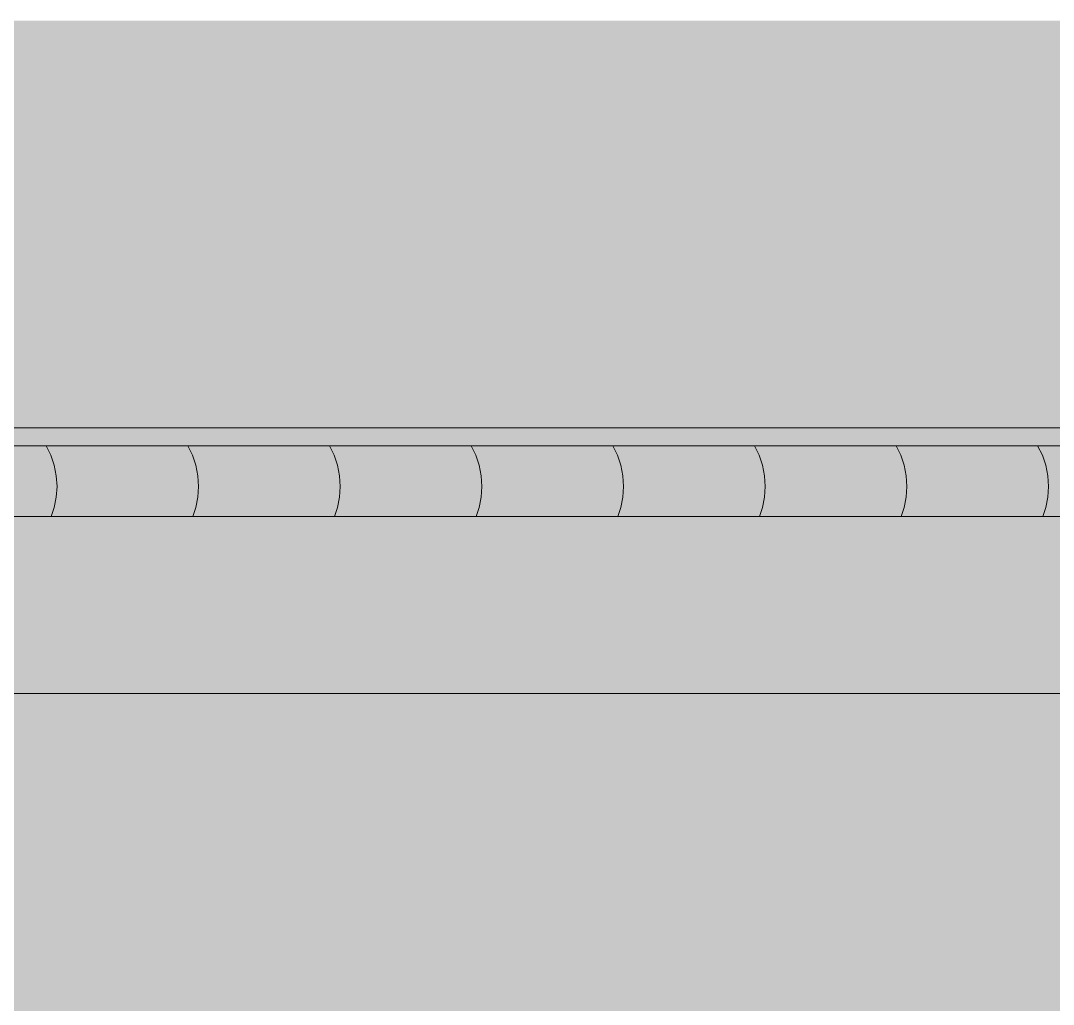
# Model space of a CAD drawing. Header units: millimetres. Extents: x 365175 to 2667127, y -330297 to -162108.
# Drawn here: x 1847058 to 1848516, y -320300 to -318911 of the extents above; entities that cross this region are included whole.
import ezdxf

# ---------------------------------------------------------------- set-up
doc = ezdxf.new("R2010")
doc.units = ezdxf.units.MM
doc.header["$MEASUREMENT"] = 0
doc.linetypes.add('Wipeout_Contour', pattern=[1000, 0, -1000])
doc.layers.add('Sols_ Dalles', color=7, linetype='Continuous')
doc.layers.add('TopoAlt', color=7, linetype='Continuous')
pattern_1 = [(0, (1445436.05, -319510.98), (0, 86.60254), [0, -50]), (0, (1445461.05, -319467.68), (0, 86.60254), [0, -50])]

# ---------------------------------------------------------------- blocks, each defined once
blk = doc.blocks.new('Élément de coupe_498_6', base_point=(1445436.1, -319511))
at = {"color": 254, "linetype": 'Wipeout_Contour', "lineweight": 0, "ltscale": 7587371.777575616}
blk.add_wipeout([(1805984, -319861), (1933356.4, -319861), (1933356.4, -319611), (1805984, -319611)], dxfattribs=at)
at = {"linetype": 'Continuous', "lineweight": 5, "true_color": 0x00e7c4}
h = blk.add_hatch(dxfattribs=at)
h.set_pattern_fill('Plâtre_0006', color=120, style=0, pattern_type=2)
h.set_pattern_definition(pattern_1)
h.paths.add_polyline_path([(1805984, -319861), (1933356.4, -319861), (1933356.4, -319611), (1805984, -319611)])
at = {"color": 7, "linetype": 'Continuous', "lineweight": 5}
for p, q in [((1933356.4, -319611), (1805984, -319611)), ((1933356.4, -319861), (1805984, -319861))]:
    blk.add_line(p, q, dxfattribs=at)
blk = doc.blocks.new('Élément de coupe_582_6', base_point=(1445436.1, -319511))
at = {"layer": 'TopoAlt', "linetype": 'Continuous', "lineweight": 0, "true_color": 0x000000}
blk.add_hatch(color=18, dxfattribs=at).paths.add_polyline_path([(1838007, -319511), (1839530.3, -319511), (1839530.3, -319486), (1854698.7, -319486), (1854698.7, -318911), (1838007, -318911)])
blk = doc.blocks.new('*X947', base_point=(1445436.1, -319511))
at = {"layer": 'Sols_ Dalles', "color": 7, "linetype": 'Continuous', "lineweight": 5}
for p, q in [((1847100.8, -319524.3), (1847094.2, -319511)), ((1847100.8, -319524.3), (1847094.2, -319511)), ((1847300.8, -319524.3), (1847294.2, -319511)), ((1847300.8, -319524.3), (1847294.2, -319511)), ((1847500.8, -319524.3), (1847494.2, -319511)), ((1847500.8, -319524.3), (1847494.2, -319511)), ((1847700.8, -319524.3), (1847694.2, -319511)), ((1847700.8, -319524.3), (1847694.2, -319511)), ((1847900.8, -319524.3), (1847894.2, -319511)), ((1847900.8, -319524.3), (1847894.2, -319511)), ((1848100.8, -319524.3), (1848094.2, -319511)), ((1848100.8, -319524.3), (1848094.2, -319511)), ((1848300.8, -319524.3), (1848294.2, -319511)), ((1848300.8, -319524.3), (1848294.2, -319511)), ((1848500.8, -319524.3), (1848494.2, -319511)), ((1848500.8, -319524.3), (1848494.2, -319511)), ((1847105.6, -319538.6), (1847100.8, -319524.3)), ((1847105.6, -319538.6), (1847100.8, -319524.3)), ((1847305.6, -319538.6), (1847300.8, -319524.3)), ((1847305.6, -319538.6), (1847300.8, -319524.3)), ((1847505.6, -319538.6), (1847500.8, -319524.3)), ((1847505.6, -319538.6), (1847500.8, -319524.3)), ((1847705.6, -319538.6), (1847700.8, -319524.3)), ((1847705.6, -319538.6), (1847700.8, -319524.3)), ((1847905.6, -319538.6), (1847900.8, -319524.3)), ((1847905.6, -319538.6), (1847900.8, -319524.3)), ((1848105.6, -319538.6), (1848100.8, -319524.3)), ((1848105.6, -319538.6), (1848100.8, -319524.3)), ((1848305.6, -319538.6), (1848300.8, -319524.3)), ((1848305.6, -319538.6), (1848300.8, -319524.3)), ((1848505.6, -319538.6), (1848500.8, -319524.3)), ((1848505.6, -319538.6), (1848500.8, -319524.3)), ((1847108.6, -319553.4), (1847105.6, -319538.6)), ((1847108.6, -319553.4), (1847105.6, -319538.6)), ((1847308.6, -319553.4), (1847305.6, -319538.6)), ((1847308.6, -319553.4), (1847305.6, -319538.6)), ((1847508.6, -319553.4), (1847505.6, -319538.6)), ((1847508.6, -319553.4), (1847505.6, -319538.6)), ((1847708.6, -319553.4), (1847705.6, -319538.6)), ((1847708.6, -319553.4), (1847705.6, -319538.6)), ((1847908.6, -319553.4), (1847905.6, -319538.6)), ((1847908.6, -319553.4), (1847905.6, -319538.6)), ((1848108.6, -319553.4), (1848105.6, -319538.6)), ((1848108.6, -319553.4), (1848105.6, -319538.6)), ((1848308.6, -319553.4), (1848305.6, -319538.6)), ((1848308.6, -319553.4), (1848305.6, -319538.6)), ((1848508.6, -319553.4), (1848505.6, -319538.6)), ((1848508.6, -319553.4), (1848505.6, -319538.6)), ((1847109.6, -319568.5), (1847108.6, -319553.4)), ((1847109.6, -319568.5), (1847108.6, -319553.4)), ((1847309.6, -319568.5), (1847308.6, -319553.4)), ((1847309.6, -319568.5), (1847308.6, -319553.4)), ((1847509.6, -319568.5), (1847508.6, -319553.4)), ((1847509.6, -319568.5), (1847508.6, -319553.4)), ((1847709.6, -319568.5), (1847708.6, -319553.4)), ((1847709.6, -319568.5), (1847708.6, -319553.4)), ((1847909.6, -319568.5), (1847908.6, -319553.4)), ((1847909.6, -319568.5), (1847908.6, -319553.4)), ((1848109.6, -319568.5), (1848108.6, -319553.4)), ((1848109.6, -319568.5), (1848108.6, -319553.4)), ((1848309.5, -319568.5), (1848308.6, -319553.4)), ((1848309.5, -319568.5), (1848308.6, -319553.4)), ((1848509.5, -319568.5), (1848508.6, -319553.4)), ((1848509.5, -319568.5), (1848508.6, -319553.4)), ((1847108.6, -319583.6), (1847109.6, -319568.5)), ((1847108.6, -319583.6), (1847109.6, -319568.5)), ((1847308.6, -319583.6), (1847309.6, -319568.5)), ((1847308.6, -319583.6), (1847309.6, -319568.5)), ((1847508.6, -319583.6), (1847509.6, -319568.5)), ((1847508.6, -319583.6), (1847509.6, -319568.5)), ((1847708.6, -319583.6), (1847709.6, -319568.5)), ((1847708.6, -319583.6), (1847709.6, -319568.5)), ((1847908.6, -319583.6), (1847909.6, -319568.5)), ((1847908.6, -319583.6), (1847909.6, -319568.5)), ((1848108.6, -319583.6), (1848109.6, -319568.5)), ((1848108.6, -319583.6), (1848109.6, -319568.5)), ((1848308.6, -319583.6), (1848309.5, -319568.5)), ((1848308.6, -319583.6), (1848309.5, -319568.5)), ((1848508.6, -319583.6), (1848509.5, -319568.5)), ((1848508.6, -319583.6), (1848509.5, -319568.5)), ((1847105.6, -319598.4), (1847108.6, -319583.6)), ((1847105.6, -319598.4), (1847108.6, -319583.6)), ((1847305.6, -319598.4), (1847308.6, -319583.6)), ((1847305.6, -319598.4), (1847308.6, -319583.6)), ((1847505.6, -319598.4), (1847508.6, -319583.6)), ((1847505.6, -319598.4), (1847508.6, -319583.6)), ((1847705.6, -319598.4), (1847708.6, -319583.6)), ((1847705.6, -319598.4), (1847708.6, -319583.6)), ((1847905.6, -319598.4), (1847908.6, -319583.6)), ((1847905.6, -319598.4), (1847908.6, -319583.6)), ((1848105.6, -319598.4), (1848108.6, -319583.6)), ((1848105.6, -319598.4), (1848108.6, -319583.6)), ((1848305.6, -319598.4), (1848308.6, -319583.6)), ((1848305.6, -319598.4), (1848308.6, -319583.6)), ((1848505.6, -319598.4), (1848508.6, -319583.6)), ((1848505.6, -319598.4), (1848508.6, -319583.6)), ((1847101.4, -319611), (1847105.6, -319598.4)), ((1847101.4, -319611), (1847105.6, -319598.4)), ((1847301.4, -319611), (1847305.6, -319598.4)), ((1847301.4, -319611), (1847305.6, -319598.4)), ((1847501.4, -319611), (1847505.6, -319598.4)), ((1847501.4, -319611), (1847505.6, -319598.4)), ((1847701.4, -319611), (1847705.6, -319598.4)), ((1847701.4, -319611), (1847705.6, -319598.4)), ((1847901.4, -319611), (1847905.6, -319598.4)), ((1847901.4, -319611), (1847905.6, -319598.4)), ((1848101.3, -319611), (1848105.6, -319598.4)), ((1848101.3, -319611), (1848105.6, -319598.4)), ((1848301.3, -319611), (1848305.6, -319598.4)), ((1848301.3, -319611), (1848305.6, -319598.4)), ((1848501.3, -319611), (1848505.6, -319598.4)), ((1848501.3, -319611), (1848505.6, -319598.4))]:
    blk.add_line(p, q, dxfattribs=at)
blk = doc.blocks.new('Élément de coupe_747_6', base_point=(1445436.1, -319511))
at = {"layer": 'Sols_ Dalles', "linetype": 'Continuous', "lineweight": 0, "true_color": 0x000000}
blk.add_hatch(color=18, dxfattribs=at).paths.add_polyline_path([(1839463.3, -319511), (1839463.3, -319611), (1859013.5, -319611), (1859013.5, -319511)])
at = {"layer": 'Sols_ Dalles', "color": 250, "linetype": 'Continuous', "lineweight": 5, "true_color": 0x1f1f1f}
blk.add_line((1839463.3, -319511), (1859013.5, -319511), dxfattribs=at)
at = {"layer": 'Sols_ Dalles', "lineweight": 0}
blk.add_blockref('*X947', (1445436.1, -319511), dxfattribs=at)
blk = doc.blocks.new('Élément de coupe_748_6', base_point=(1445436.1, -319511))
at = {"linetype": 'Continuous', "lineweight": 0, "true_color": 0x000000}
blk.add_hatch(color=18, dxfattribs=at).paths.add_polyline_path([(1839530.3, -319486), (1839530.3, -319511), (1859717.6, -319511), (1859717.6, -319486)])
at = {"color": 7, "linetype": 'Continuous', "lineweight": 5}
blk.add_line((1839530.3, -319486), (1859717.6, -319486), dxfattribs=at)

msp = doc.modelspace()

# ---------------------------------------------------------------- block references
at = {"lineweight": 0}
msp.add_blockref('Élément de coupe_748_6', (1445436.05, -319510.981), dxfattribs=at)
at = {"layer": 'TopoAlt', "lineweight": 0}
msp.add_blockref('Élément de coupe_582_6', (1445436.05, -319510.981), dxfattribs=at)

# ---------------------------------------------------------------- wipeouts: each hides what was drawn before it
at = {"color": 254, "linetype": 'Wipeout_Contour', "lineweight": 0, "ltscale": 7609605.31800538}
msp.add_wipeout([(1824949.475, -319860.981), (1925692.058, -319860.981), (1925692.058, -319610.981), (1824949.475, -319610.981)], dxfattribs=at)

# ---------------------------------------------------------------- next in the draw order: hatches: boundary and pattern name
at = {"linetype": 'Continuous', "lineweight": 5, "true_color": 0x00e7c4}
h = msp.add_hatch(dxfattribs=at)
h.set_pattern_fill('Plâtre_0006', color=120, style=0, pattern_type=2)
h.set_pattern_definition(pattern_1)
h.paths.add_polyline_path([(1824949.475, -319860.981), (1925692.058, -319860.981), (1925692.058, -319610.981), (1824949.475, -319610.981)])

# ---------------------------------------------------------------- next in the draw order: block references
at = {"lineweight": 0}
msp.add_blockref('Élément de coupe_498_6', (1445436.05, -319510.981), dxfattribs=at)

# ---------------------------------------------------------------- next in the draw order: hatches: boundary and pattern name
at = {"linetype": 'Continuous', "lineweight": 5}
for color, points in [(255, [(1804994.38, -319610.981), (1934827.773, -319610.981), (1934827.773, -322710.981), (1804994.38, -322710.981)]), (7, [(1804994.38, -319610.981), (1933356.391, -319610.981), (1933356.391, -319810.981), (1804994.38, -319810.981)])]:
    msp.add_hatch(color=color, dxfattribs=at).paths.add_polyline_path(points)

# ---------------------------------------------------------------- next in the draw order: linework, layer by layer
at = {"color": 7, "linetype": 'Continuous', "lineweight": 5}
for p, q in [((1925692.058, -319610.981), (1824949.475, -319610.981)), ((1925692.058, -319860.981), (1824949.475, -319860.981))]:
    msp.add_line(p, q, dxfattribs=at)

# ---------------------------------------------------------------- next in the draw order: block references
at = {"layer": 'Sols_ Dalles', "lineweight": 0}
msp.add_blockref('Élément de coupe_747_6', (1445436.05, -319510.981), dxfattribs=at)

doc.saveas('drawing.dxf')
